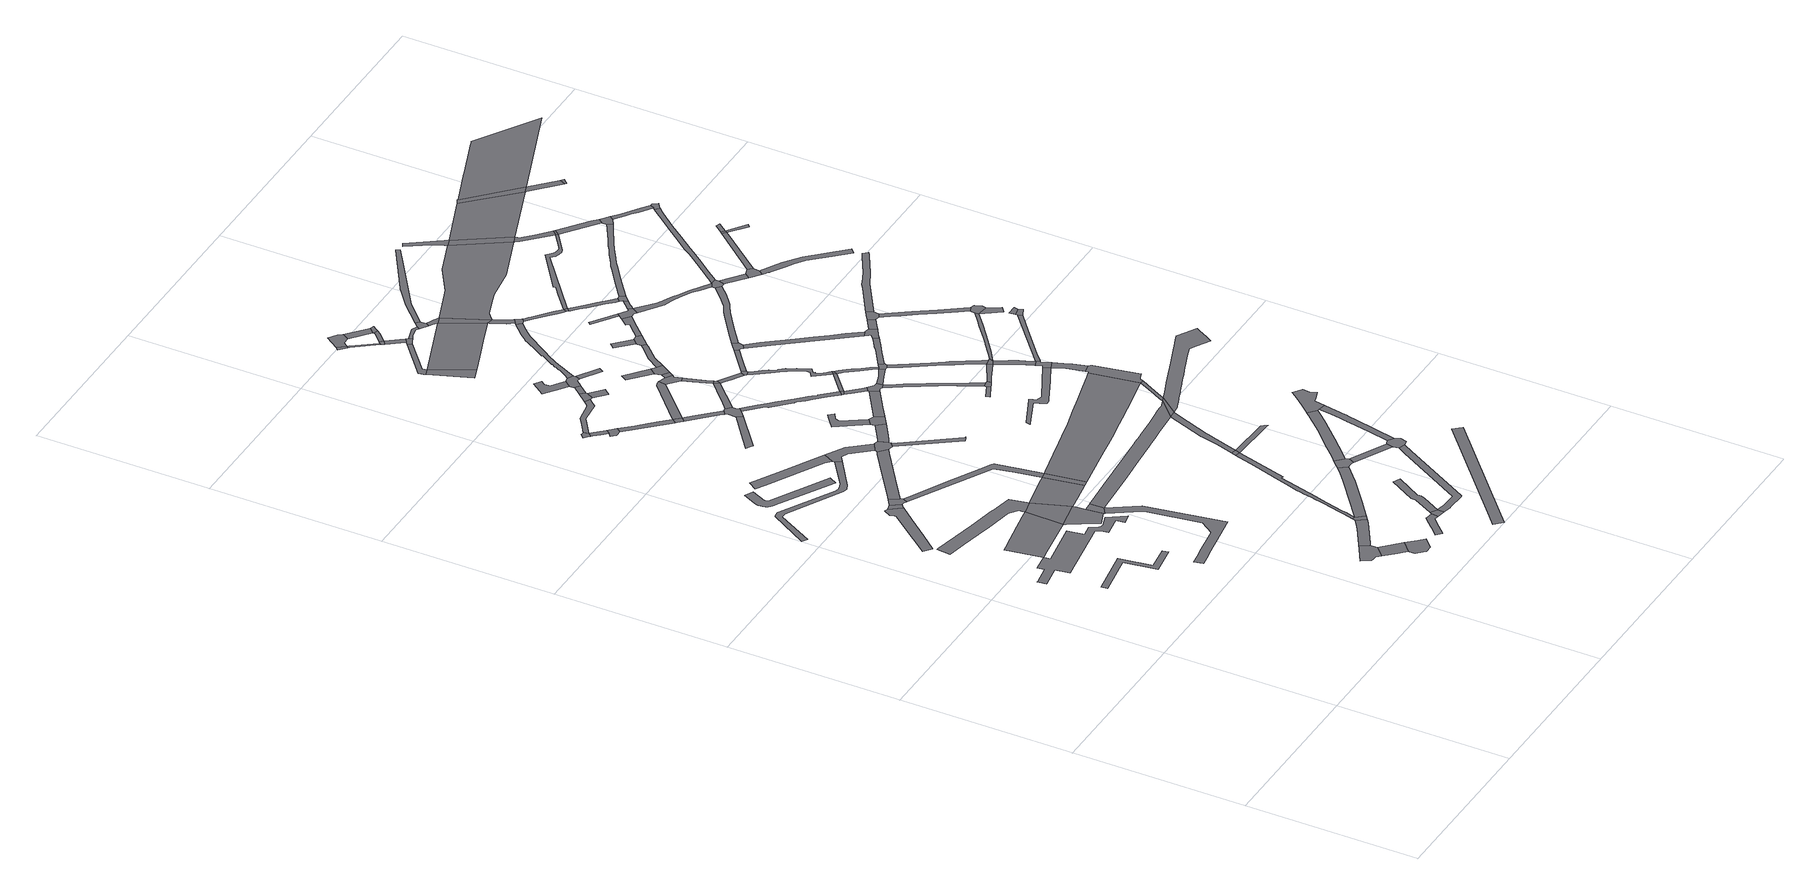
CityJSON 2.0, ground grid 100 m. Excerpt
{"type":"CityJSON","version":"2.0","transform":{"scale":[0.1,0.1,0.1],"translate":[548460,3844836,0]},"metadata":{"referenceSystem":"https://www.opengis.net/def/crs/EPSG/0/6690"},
"CityObjects":{
"road1":{"type":"Road","geometry":[{"type":"MultiSurface","lod":"1","boundaries":[[[0,1,2,3,4,5,6,7]]]}]},
"road2":{"type":"Road","attributes":{"RoadStructureAttribute.sectionType":"1"},"geometry":[{"type":"MultiSurface","lod":"1","boundaries":[[[8,9,10,11,12,13,14,15,16,17,18]]]}]},
"road3":{"type":"Road","geometry":[{"type":"MultiSurface","lod":"1","boundaries":[[[19,20,21,22,23,24,25,26,27,28,29,30,31,32,33,34,35,36,37,38,39,40,41,42,43,44,45,46,47,48,49]]]}]},
"road4":{"type":"Road","geometry":[{"type":"MultiSurface","lod":"1","boundaries":[[[50,51,52,53,54,55,48,56,57,58]]]}]},
"road5":{"type":"Road","attributes":{"RoadStructureAttribute.sectionType":"1"},"geometry":[{"type":"MultiSurface","lod":"1","boundaries":[[[59,60,61,62,63,64,65,66,67,68,69,70,71,72,73,74,75,76,77,78,50,79]]]}]},
"road6":{"type":"Road","attributes":{"RoadStructureAttribute.sectionType":"1"},"geometry":[{"type":"MultiSurface","lod":"1","boundaries":[[[80,81,82,83,84,85,86,87,88,89,90,91,92,93,94,95,96,97,98]]]}]},
"road7":{"type":"Road","geometry":[{"type":"MultiSurface","lod":"1","boundaries":[[[99,18,17,100,101,102]]]}]},
"road8":{"type":"Road","attributes":{"RoadStructureAttribute.sectionType":"1"},"geometry":[{"type":"MultiSurface","lod":"1","boundaries":[[[103,104,105,106,107,108,109,110,111,112,113,114,115,116,117,118,119,120,121,122,123,124,125,126,127]]]}]},
"road9":{"type":"Road","geometry":[{"type":"MultiSurface","lod":"1","boundaries":[[[128,129,99,102,130,131,132,133,134]]]}]},
"road10":{"type":"Road","geometry":[{"type":"MultiSurface","lod":"1","boundaries":[[[135,136,137,138,139,140,141,142,143,144,145,146]]]}]},
"road11":{"type":"Road","attributes":{"RoadStructureAttribute.sectionType":"1"},"geometry":[{"type":"MultiSurface","lod":"1","boundaries":[[[147,148,149,58,150,151,152,153,154,155,156]]]}]},
"road12":{"type":"Road","attributes":{"RoadStructureAttribute.sectionType":"1"},"geometry":[{"type":"MultiSurface","lod":"1","boundaries":[[[157,158,159,160,161,162,163,164,165,166,167,168,169,170,171,172,173]]]}]},
"road13":{"type":"Road","attributes":{"RoadStructureAttribute.sectionType":"1"},"geometry":[{"type":"MultiSurface","lod":"1","boundaries":[[[174,145,144,175,176,177]]]}]},
"road14":{"type":"Road","geometry":[{"type":"MultiSurface","lod":"1","boundaries":[[[79,50,58,149]]]}]},
"road15":{"type":"Road","geometry":[{"type":"MultiSurface","lod":"1","boundaries":[[[178,179,156,155,173,172]]]}]},
"road16":{"type":"Road","geometry":[{"type":"MultiSurface","lod":"1","boundaries":[[[180,177,176,181,182,183,184,185,186]]]}]},
"road17":{"type":"Road","attributes":{"RoadStructureAttribute.sectionType":"1"},"geometry":[{"type":"MultiSurface","lod":"1","boundaries":[[[187,188,189,190,191,192,193]]]}]},
"road18":{"type":"Road","attributes":{"RoadStructureAttribute.sectionType":"1"},"geometry":[{"type":"MultiSurface","lod":"1","boundaries":[[[194,195,196,197,198,199,135,146,200,201,202,203]]]}]},
"road19":{"type":"Road","attributes":{"RoadStructureAttribute.sectionType":"1"},"geometry":[{"type":"MultiSurface","lod":"1","boundaries":[[[204,205,206,207,208,209,210,211,132,131,212,213,214,215,216,217]]]}]},
"road20":{"type":"Road","attributes":{"RoadStructureAttribute.sectionType":"1"},"geometry":[{"type":"MultiSurface","lod":"1","boundaries":[[[218,219,220,221,128,134,222,223,224,225,226]]]}]},
"road21":{"type":"Road","attributes":{"RoadStructureAttribute.sectionType":"1"},"geometry":[{"type":"MultiSurface","lod":"1","boundaries":[[[216,227,79,149,228,229]]]}]},
"road22":{"type":"Road","geometry":[{"type":"MultiSurface","lod":"1","boundaries":[[[230,231,232,233,234,235,236]]]}]},
"road23":{"type":"Road","attributes":{"RoadStructureAttribute.sectionType":"1"},"geometry":[{"type":"MultiSurface","lod":"1","boundaries":[[[237,235,234,238,239,240,241]]]}]},
"road24":{"type":"Road","geometry":[{"type":"MultiSurface","lod":"1","boundaries":[[[242,243,194,203,244,245]]]}]},
"road25":{"type":"Road","geometry":[{"type":"MultiSurface","lod":"1","boundaries":[[[241,240,246,247,248,249,250,251]]]}]},
"road26":{"type":"Road","attributes":{"RoadStructureAttribute.sectionType":"1"},"geometry":[{"type":"MultiSurface","lod":"1","boundaries":[[[252,253,254,255,256,257,258,259,260,261,262]]]}]},
"road27":{"type":"Road","geometry":[{"type":"MultiSurface","lod":"1","boundaries":[[[217,216,229,263]]]}]},
"road28":{"type":"Road","geometry":[{"type":"MultiSurface","lod":"1","boundaries":[[[264,193,192,98,97,265,266,267,268]]]}]},
"road29":{"type":"Road","attributes":{"RoadStructureAttribute.sectionType":"1"},"geometry":[{"type":"MultiSurface","lod":"1","boundaries":[[[269,270,271,272,251,250,273,274,275]]]}]},
"road30":{"type":"Road","attributes":{"RoadStructureAttribute.sectionType":"1"},"geometry":[{"type":"MultiSurface","lod":"1","boundaries":[[[276,277,278,279,236,235,280,281,282,283,284]]]}]},
"road31":{"type":"Road","geometry":[{"type":"MultiSurface","lod":"1","boundaries":[[[285,262,261,286,287]]]}]},
"road32":{"type":"Road","attributes":{"RoadStructureAttribute.sectionType":"1"},"geometry":[{"type":"MultiSurface","lod":"1","boundaries":[[[288,289,290,291,292,293,294]]]}]},
"road33":{"type":"Road","geometry":[{"type":"MultiSurface","lod":"1","boundaries":[[[268,267,295,218,226,296,297,298,299,300,301]]]}]},
"road34":{"type":"Road","geometry":[{"type":"MultiSurface","lod":"1","boundaries":[[[275,274,302,303,304]]]}]},
"road35":{"type":"Road","attributes":{"RoadStructureAttribute.sectionType":"1"},"geometry":[{"type":"MultiSurface","lod":"1","boundaries":[[[305,306,307,308,309,310,311,312,313,314,315,316,317,318,319,242,245,320,321,322,323,324,325,326,327]]]}]},
"road36":{"type":"Road","attributes":{"RoadStructureAttribute.sectionType":"1"},"geometry":[{"type":"MultiSurface","lod":"1","boundaries":[[[328,329,330,331,332,245,244,333,334,335,336,337]]]}]},
"road37":{"type":"Road","attributes":{"RoadStructureAttribute.sectionType":"1"},"geometry":[{"type":"MultiSurface","lod":"1","boundaries":[[[338,339,340,304,303,341,342,343,344]]]}]},
"road38":{"type":"Road","attributes":{"RoadStructureAttribute.sectionType":"1"},"geometry":[{"type":"MultiSurface","lod":"1","boundaries":[[[345,346,347,348,349,350,299,298]]]}]},
"road39":{"type":"Road","attributes":{"RoadStructureAttribute.sectionType":"1"},"geometry":[{"type":"MultiSurface","lod":"1","boundaries":[[[351,352,353,354,355,356,357,358,359,285,287]]]}]},
"road40":{"type":"Road","attributes":{"RoadStructureAttribute.sectionType":"1"},"geometry":[{"type":"MultiSurface","lod":"1","boundaries":[[[360,361,301,300,362,363,364]]]}]},
"road41":{"type":"Road","geometry":[{"type":"MultiSurface","lod":"1","boundaries":[[[365,276,284,366,367,368]]]}]},
"road42":{"type":"Road","geometry":[{"type":"MultiSurface","lod":"1","boundaries":[[[369,344,343,370,371,372,288,294,373,374,375,376]]]}]},
"road43":{"type":"Road","geometry":[{"type":"MultiSurface","lod":"1","boundaries":[[[377,378,379,380,381,382,383,384,385,386,387,388]]]}]},
"road44":{"type":"Road","geometry":[{"type":"MultiSurface","lod":"1","boundaries":[[[389,390,367,366]]]}]},
"road45":{"type":"Road","attributes":{"RoadStructureAttribute.sectionType":"1"},"geometry":[{"type":"MultiSurface","lod":"1","boundaries":[[[391,392,393,394,395,396,397,398,399,400,401,402,403,404,405,406,407,408,178,172,409,410,411,412,413,414,415,416,417,418]]]}]},
"road46":{"type":"Road","attributes":{"RoadStructureAttribute.sectionType":"1"},"geometry":[{"type":"MultiSurface","lod":"1","boundaries":[[[419,420,421,275,304,422]]]}]},
"road47":{"type":"Road","attributes":{"RoadStructureAttribute.sectionType":"1"},"geometry":[{"type":"MultiSurface","lod":"1","boundaries":[[[423,365,368,424]]]}]},
"road48":{"type":"Road","geometry":[{"type":"MultiSurface","lod":"1","boundaries":[[[425,426,427,428,429,430,431,432,433]]]}]},
"road49":{"type":"Road","geometry":[{"type":"MultiSurface","lod":"1","boundaries":[[[434,435,436,437,438]]]}]},
"road50":{"type":"Road","geometry":[{"type":"MultiSurface","lod":"1","boundaries":[[[388,387,360,364,439,440]]]}]},
"road51":{"type":"Road","geometry":[{"type":"MultiSurface","lod":"1","boundaries":[[[441,442,433,432,443,444,423,424,445,446,447,448,449]]]}]},
"road52":{"type":"Road","attributes":{"RoadStructureAttribute.sectionType":"1"},"geometry":[{"type":"MultiSurface","lod":"1","boundaries":[[[450,451,452,453,454,287,286,455,456,457,458,459,460,461]]]}]},
"road53":{"type":"Road","attributes":{"RoadStructureAttribute.sectionType":"1"},"geometry":[{"type":"MultiSurface","lod":"1","boundaries":[[[462,463,464,369,376,465,466,467]]]}]},
"road54":{"type":"Road","attributes":{"RoadStructureAttribute.sectionType":"1"},"geometry":[{"type":"MultiSurface","lod":"1","boundaries":[[[468,469,470,471,435,434,472,473,474]]]}]},
"road55":{"type":"Road","geometry":[{"type":"MultiSurface","lod":"1","boundaries":[[[475,476,305,327,477]]]}]},
"road56":{"type":"Road","attributes":{"RoadStructureAttribute.sectionType":"1"},"geometry":[{"type":"MultiSurface","lod":"1","boundaries":[[[478,479,480,481,482,483,484,485,486,487,488,489,490,491,374,373,492,493,494,495,496,497,498,499,500,501,502,503,504,505]]]}]},
"road57":{"type":"Road","geometry":[{"type":"MultiSurface","lod":"1","boundaries":[[[506,507,328,337,508,509,510,511,512,513]]]}]},
"road58":{"type":"Road","geometry":[{"type":"MultiSurface","lod":"1","boundaries":[[[514,515,516,517]]]}]},
"road59":{"type":"Road","attributes":{"RoadStructureAttribute.sectionType":"1"},"geometry":[{"type":"MultiSurface","lod":"1","boundaries":[[[518,519,520,521,522,523]]]}]},
"road60":{"type":"Road","geometry":[{"type":"MultiSurface","lod":"1","boundaries":[[[524,525,448,447]]]}]},
"road61":{"type":"Road","attributes":{"RoadStructureAttribute.sectionType":"1"},"geometry":[{"type":"MultiSurface","lod":"1","boundaries":[[[526,527,517,516,528,529,530]]]}]},
"road62":{"type":"Road","attributes":{"RoadStructureAttribute.sectionType":"1"},"geometry":[{"type":"MultiSurface","lod":"1","boundaries":[[[531,440,439,532,533]]]}]},
"road63":{"type":"Road","geometry":[{"type":"MultiSurface","lod":"1","boundaries":[[[419,422,534,535,536,537,538]]]}]},
"road64":{"type":"Road","attributes":{"RoadStructureAttribute.sectionType":"1"},"geometry":[{"type":"MultiSurface","lod":"1","boundaries":[[[539,540,541,542,543,544,545,546,547,548,549,550,551,217,263,552,553,554,555,556,557,558,559,560,561,562,563,564]]]}]},
"road65":{"type":"Road","geometry":[{"type":"MultiSurface","lod":"1","boundaries":[[[565,514,517,566,567,568,569,570]]]}]},
"road66":{"type":"Road","geometry":[{"type":"MultiSurface","lod":"1","boundaries":[[[571,572,573,574]]]}]},
"road67":{"type":"Road","attributes":{"RoadStructureAttribute.sectionType":"1"},"geometry":[{"type":"MultiSurface","lod":"1","boundaries":[[[575,535,534,576,462,577]]]}]},
"road68":{"type":"Road","geometry":[{"type":"MultiSurface","lod":"1","boundaries":[[[578,577,462,467,579]]]}]},
"road69":{"type":"Road","geometry":[{"type":"MultiSurface","lod":"1","boundaries":[[[580,530,529,581,582]]]}]},
"road70":{"type":"Road","attributes":{"RoadStructureAttribute.sectionType":"1"},"geometry":[{"type":"MultiSurface","lod":"1","boundaries":[[[583,538,537,584]]]}]},
"road71":{"type":"Road","attributes":{"RoadStructureAttribute.sectionType":"1"},"geometry":[{"type":"MultiSurface","lod":"1","boundaries":[[[585,582,581,586,587]]]}]},
"road72":{"type":"Road","geometry":[{"type":"MultiSurface","lod":"1","boundaries":[[[505,504,588,589]]]}]},
"road73":{"type":"Road","attributes":{"RoadStructureAttribute.sectionType":"1"},"geometry":[{"type":"MultiSurface","lod":"1","boundaries":[[[590,511,510,591,592,593]]]}]},
"road74":{"type":"Road","geometry":[{"type":"MultiSurface","lod":"1","boundaries":[[[594,595,596,597,477,327]]]}]},
"road75":{"type":"Road","attributes":{"RoadStructureAttribute.sectionType":"1"},"geometry":[{"type":"MultiSurface","lod":"1","boundaries":[[[598,599,600,601,602,603,418,604,605,606,607,608,475,477]]]}]},
"road76":{"type":"Road","geometry":[{"type":"MultiSurface","lod":"1","boundaries":[[[574,573,583,584,609,610]]]}]},
"road77":{"type":"Road","attributes":{"RoadStructureAttribute.sectionType":"1"},"geometry":[{"type":"MultiSurface","lod":"1","boundaries":[[[611,579,467,612,613,614,615,616]]]}]},
"road78":{"type":"Road","geometry":[{"type":"MultiSurface","lod":"1","boundaries":[[[587,586,468,474,617,618,619]]]}]},
"road79":{"type":"Road","attributes":{"function":"2","RoadStructureAttribute.sectionType":"1"},"geometry":[{"type":"MultiSurface","lod":"1","boundaries":[[[620,434,438,621,622,623,624]]]}]},
"road80":{"type":"Road","attributes":{"RoadStructureAttribute.sectionType":"1"},"geometry":[{"type":"MultiSurface","lod":"1","boundaries":[[[625,626,589,588,627,628,629]]]}]},
"road81":{"type":"Road","attributes":{"RoadStructureAttribute.sectionType":"1"},"geometry":[{"type":"MultiSurface","lod":"1","boundaries":[[[630,631,580,582,632,633]]]}]},
"road82":{"type":"Road","attributes":{"RoadStructureAttribute.sectionType":"1"},"geometry":[{"type":"MultiSurface","lod":"1","boundaries":[[[569,568,634,635]]]}]},
"road83":{"type":"Road","attributes":{"RoadStructureAttribute.sectionType":"1"},"geometry":[{"type":"MultiSurface","lod":"1","boundaries":[[[636,637,638,639,640,641,642,643,644,645,646,647,648,649,650,651,652,653,654,655,656,657,658,659,441,449,660,661,662,663,664,665,666,667,668,669,670,671,672]]]}]},
"road84":{"type":"Road","geometry":[{"type":"MultiSurface","lod":"1","boundaries":[[[673,616,615,674,675,676]]]}]},
"road85":{"type":"Road","geometry":[{"type":"MultiSurface","lod":"1","boundaries":[[[677,678,679,680,681,629,628,682,531,533,683,684,685,686,687]]]}]},
"road86":{"type":"Road","geometry":[{"type":"MultiSurface","lod":"1","boundaries":[[[635,634,630,633,688,689]]]}]},
"road87":{"type":"Road","attributes":{"RoadStructureAttribute.sectionType":"1"},"geometry":[{"type":"MultiSurface","lod":"1","boundaries":[[[690,505,589,691]]]}]},
"road88":{"type":"Road","attributes":{"RoadStructureAttribute.sectionType":"1"},"geometry":[{"type":"MultiSurface","lod":"1","boundaries":[[[692,619,618,693,694,695,696]]]}]},
"road89":{"type":"Road","attributes":{"RoadStructureAttribute.sectionType":"1"},"geometry":[{"type":"MultiSurface","lod":"1","boundaries":[[[697,698,699,700,701,702,703,704,705,506,513,706,707,708,709,710,711]]]}]},
"road90":{"type":"Road","attributes":{"RoadStructureAttribute.sectionType":"1"},"geometry":[{"type":"MultiSurface","lod":"1","boundaries":[[[712,713,714,715,716,717,718,719,720,721,722,723,724,725,726,727,728,675,674,729,730,731,732,733,734,735,736,737,738,739,740,741,690,742]]]}]},
"road91":{"type":"Road","geometry":[{"type":"MultiSurface","lod":"1","boundaries":[[[743,593,592,450,461,744,745,746,747]]]}]},
"road92":{"type":"Road","attributes":{"RoadStructureAttribute.sectionType":"1"},"geometry":[{"type":"MultiSurface","lod":"1","boundaries":[[[748,749,750,610,609,751,752,753]]]}]},
"road93":{"type":"Road","geometry":[{"type":"MultiSurface","lod":"1","boundaries":[[[754,755,756,757,758]]]}]},
"road94":{"type":"Road","attributes":{"RoadStructureAttribute.sectionType":"1"},"geometry":[{"type":"MultiSurface","lod":"1","boundaries":[[[759,760,761,762,763,764,765,766,767,686,685,768,769,770,771,772,773,774,775,776,777]]]}]},
"road95":{"type":"Road","geometry":[{"type":"MultiSurface","lod":"1","boundaries":[[[778,696,695,779,780,781,782,783]]]}]},
"road96":{"type":"Road","geometry":[{"type":"MultiSurface","lod":"1","boundaries":[[[742,690,691,784]]]}]},
"road97":{"type":"Road","attributes":{"RoadStructureAttribute.sectionType":"1"},"geometry":[{"type":"MultiSurface","lod":"1","boundaries":[[[785,786,787,788,789,790,791,792,793,794,795,796,797,798,799,800,801,802,803]]]}]},
"road98":{"type":"Road","attributes":{"RoadStructureAttribute.sectionType":"1"},"geometry":[{"type":"MultiSurface","lod":"1","boundaries":[[[804,673,676,805,806]]]}]},
"road99":{"type":"Road","attributes":{"RoadStructureAttribute.sectionType":"1"},"geometry":[{"type":"MultiSurface","lod":"1","boundaries":[[[807,808,687,686,809,810]]]}]},
"road100":{"type":"Road","geometry":[{"type":"MultiSurface","lod":"1","boundaries":[[[811,391,418,603]]]}]},
"road101":{"type":"Road","geometry":[{"type":"MultiSurface","lod":"1","boundaries":[[[812,813,814,815]]]}]},
"road102":{"type":"Road","attributes":{"RoadStructureAttribute.sectionType":"1"},"geometry":[{"type":"MultiSurface","lod":"1","boundaries":[[[816,817,780,779,818,819,620,820]]]}]},
"road103":{"type":"Road","attributes":{"RoadStructureAttribute.sectionType":"1"},"geometry":[{"type":"MultiSurface","lod":"1","boundaries":[[[821,822,823,824,825,784,691,826,827,828,829,807,830]]]}]},
"road104":{"type":"Road","geometry":[{"type":"MultiSurface","lod":"1","boundaries":[[[831,777,776,754,758,832,833,834]]]}]},
"road105":{"type":"Road","geometry":[{"type":"MultiSurface","lod":"1","boundaries":[[[820,620,624,835]]]}]},
"road106":{"type":"Road","attributes":{"RoadStructureAttribute.sectionType":"1"},"geometry":[{"type":"MultiSurface","lod":"1","boundaries":[[[836,837,838,839,840,841,842,843,743,747,844,845,846,847,848,849]]]}]},
"road107":{"type":"Road","geometry":[{"type":"MultiSurface","lod":"1","boundaries":[[[850,815,814,748,753,851]]]}]},
"road108":{"type":"Road","geometry":[{"type":"MultiSurface","lod":"1","boundaries":[[[852,830,807,810,853,854,855,856,857]]]}]},
"road109":{"type":"Road","attributes":{"RoadStructureAttribute.sectionType":"1"},"geometry":[{"type":"MultiSurface","lod":"1","boundaries":[[[624,858,859,860,861,862,835]]]}]},
"road110":{"type":"Road","geometry":[{"type":"MultiSurface","lod":"1","boundaries":[[[863,864,804,806,865,866,867,868,869,870]]]}]},
"road111":{"type":"Road","geometry":[{"type":"MultiSurface","lod":"1","boundaries":[[[861,860,636,672,871,872]]]}]},
"road112":{"type":"Road","attributes":{"RoadStructureAttribute.sectionType":"1"},"geometry":[{"type":"MultiSurface","lod":"1","boundaries":[[[873,834,833,874,875,876]]]}]},
"road113":{"type":"Road","attributes":{"RoadStructureAttribute.sectionType":"1"},"geometry":[{"type":"MultiSurface","lod":"1","boundaries":[[[564,877,878,879,391,811,880,881,882]]]}]},
"road114":{"type":"Road","attributes":{"RoadStructureAttribute.sectionType":"1"},"geometry":[{"type":"MultiSurface","lod":"1","boundaries":[[[883,884,885,886,887,888,889,890,854,853,891,892,893,894,895,873,896]]]}]},
"road115":{"type":"Road","attributes":{"RoadStructureAttribute.sectionType":"1"},"geometry":[{"type":"MultiSurface","lod":"1","boundaries":[[[897,898,899,900,850,851,901,902]]]}]},
"road116":{"type":"Road","attributes":{"RoadStructureAttribute.sectionType":"1"},"geometry":[{"type":"MultiSurface","lod":"1","boundaries":[[[903,904,905,906,907,908,909,872,871,910,911,912,913,914,915,916]]]}]},
"road117":{"type":"Road","geometry":[{"type":"MultiSurface","lod":"1","boundaries":[[[917,918,919,920,697,711,836,849,921,922,923,924,925]]]}]},
"road118":{"type":"Road","attributes":{"RoadStructureAttribute.sectionType":"1"},"geometry":[{"type":"MultiSurface","lod":"1","boundaries":[[[926,927,928,929,930,931,852,857,932,933,934,935,936]]]}]},
"road119":{"type":"Road","geometry":[{"type":"MultiSurface","lod":"1","boundaries":[[[937,938,939,940]]]}]},
"road120":{"type":"Road","geometry":[{"type":"MultiSurface","lod":"1","boundaries":[[[896,873,876,941,942]]]}]},
"road121":{"type":"Road","attributes":{"RoadStructureAttribute.sectionType":"1"},"geometry":[{"type":"MultiSurface","lod":"1","boundaries":[[[943,944,945,946,947,867,866,948,949,950,951]]]}]},
"road122":{"type":"Road","attributes":{"RoadStructureAttribute.sectionType":"1"},"geometry":[{"type":"MultiSurface","lod":"1","boundaries":[[[952,953,954,955,956,957,941,876,958,959,960]]]}]},
"road123":{"type":"Road","geometry":[{"type":"MultiSurface","lod":"1","boundaries":[[[961,962,963,964,539,564,882,965,966,967,968]]]}]},
"road124":{"type":"Road","geometry":[{"type":"MultiSurface","lod":"1","boundaries":[[[916,915,969,970]]]}]},
"road125":{"type":"Road","geometry":[{"type":"MultiSurface","lod":"1","boundaries":[[[960,959,971,972,785,803,973,974,975,976]]]}]},
"road126":{"type":"Road","attributes":{"RoadStructureAttribute.sectionType":"1"},"geometry":[{"type":"MultiSurface","lod":"1","boundaries":[[[977,978,973,803,979,963,962]]]}]},
"road127":{"type":"Road","geometry":[{"type":"MultiSurface","lod":"1","boundaries":[[[980,981,940,939,897,902,982,983,984,985]]]}]},
"road128":{"type":"Road","attributes":{"RoadStructureAttribute.sectionType":"1"},"geometry":[{"type":"MultiSurface","lod":"1","boundaries":[[[986,987,988,989,990,778,783,991,992,993]]]}]},
"road129":{"type":"Road","attributes":{"RoadStructureAttribute.sectionType":"1"},"geometry":[{"type":"MultiSurface","lod":"1","boundaries":[[[994,995,996,997,998,970,969,999,1000,1001,1002,1003,1004,1005,1006]]]}]},
"road130":{"type":"Road","attributes":{"RoadStructureAttribute.sectionType":"1"},"geometry":[{"type":"MultiSurface","lod":"1","boundaries":[[[1007,1008,1009,1010,1011,1012,1013,1014,1015,1016,1017,1018,1019,1020,1021,1022,1023,1024,1025,1026,1027,1028,1029,1030,1031,1032,1033,1034,1035,1036,1037,1038,811,603]]]}]},
"road131":{"type":"Road","geometry":[{"type":"MultiSurface","lod":"1","boundaries":[[[1039,1040,951,950,1041,1042,1043,1044,1045,1046,926,936,1047,1048,1049,1050]]]}]},
"road132":{"type":"Road","attributes":{"RoadStructureAttribute.sectionType":"1"},"geometry":[{"type":"MultiSurface","lod":"1","boundaries":[[[1051,985,984,1052,1053,1054]]]}]},
"road133":{"type":"Road","attributes":{"RoadStructureAttribute.sectionType":"1"},"geometry":[{"type":"MultiSurface","lod":"1","boundaries":[[[1055,1056,1057,1058,1059,1060,1061,863,870,1062,1063,1064,1065,1066,1067,1068,1069]]]}]},
"road134":{"type":"Road","geometry":[{"type":"MultiSurface","lod":"1","boundaries":[[[1070,1006,1005,1051,1054,1071,1072]]]}]},
"road135":{"type":"Road","attributes":{"function":"2","RoadStructureAttribute.sectionType":"1"},"geometry":[{"type":"MultiSurface","lod":"1","boundaries":[[[1073,1074,1075,1076,820,835,1077,1078,1079,1080,1081,1082]]]}]},
"road136":{"type":"Road","attributes":{"RoadStructureAttribute.sectionType":"1"},"geometry":[{"type":"MultiSurface","lod":"1","boundaries":[[[1083,1050,1049,1084,1085]]]}]},
"road137":{"type":"Road","attributes":{"RoadStructureAttribute.sectionType":"1"},"geometry":[{"type":"MultiSurface","lod":"1","boundaries":[[[1086,1087,1088,1089,1090,1091,1092,1093,942,941,1094,1095,1096,1097]]]}]},
"road138":{"type":"Road","attributes":{"RoadStructureAttribute.sectionType":"1"},"geometry":[{"type":"MultiSurface","lod":"1","boundaries":[[[1098,1099,1100,1101,1102,1103,1104,1105,1106,1107,1108,1109,984,983,1110,1111,1112,1113,1114,1115,1116,1117]]]}]},
"road139":{"type":"Road","attributes":{"RoadStructureAttribute.sectionType":"1"},"geometry":[{"type":"MultiSurface","lod":"1","boundaries":[[[1118,960,976,1119,1120,1121]]]}]},
"road140":{"type":"Road","geometry":[{"type":"MultiSurface","lod":"1","boundaries":[[[1122,1123,1124,1083,1085,1125,1126,1127,1128,1129,1130]]]}]},
"road141":{"type":"Road","attributes":{"RoadStructureAttribute.sectionType":"1"},"geometry":[{"type":"MultiSurface","lod":"1","boundaries":[[[1131,1132,1133,1134,1135,1136,1137,1138,1139,1140,1141,1142,916,970,1143,1144,1145,1146,1147,1148]]]}]},
"road142":{"type":"Road","attributes":{"RoadStructureAttribute.sectionType":"1"},"geometry":[{"type":"MultiSurface","lod":"1","boundaries":[[[1149,1150,1151,1128,1127,1152,1153,1154,1155,1156,1157,1158,1159]]]}]},
"road143":{"type":"Road","geometry":[{"type":"MultiSurface","lod":"1","boundaries":[[[1117,1116,1055,1069,1160,1161,1162,1163,1164,1165]]]}]},
"road144":{"type":"Road","attributes":{"RoadStructureAttribute.sectionType":"1"},"geometry":[{"type":"MultiSurface","lod":"1","boundaries":[[[1097,1166,1167,1168]]]}]},
"road145":{"type":"Road","geometry":[{"type":"MultiSurface","lod":"1","boundaries":[[[1169,1159,1158,1170,1086,1097,1168,1171,1172,1173]]]}]},
"road146":{"type":"Road","geometry":[{"type":"MultiSurface","lod":"1","boundaries":[[[1174,1175,1176,1177,1118,1121,1178]]]}]},
"road147":{"type":"Road","attributes":{"RoadStructureAttribute.sectionType":"1"},"geometry":[{"type":"MultiSurface","lod":"1","boundaries":[[[1163,1162,1179,1180]]]}]},
"road148":{"type":"Road","attributes":{"RoadStructureAttribute.sectionType":"1"},"geometry":[{"type":"MultiSurface","lod":"1","boundaries":[[[1181,1182,1176,1175]]]}]},
"road149":{"type":"Road","attributes":{"RoadStructureAttribute.sectionType":"1"},"geometry":[{"type":"MultiSurface","lod":"1","boundaries":[[[1183,1184,1185,1186,1187,1188,1189,1073,1190]]]}]},
"road150":{"type":"Road","attributes":{"RoadStructureAttribute.sectionType":"1"},"geometry":[{"type":"MultiSurface","lod":"1","boundaries":[[[1191,1192,1193,1194,1195,1196,1197,1198,1199,1200,1201,1202,1203,1204,1205,1206,1070,1072,1207,1208,1209,1210,1211,1212,1213,1214,1215,1216]]]}]},
"road151":{"type":"Road","geometry":[{"type":"MultiSurface","lod":"1","boundaries":[[[1217,1180,1179,1218,1219,1220]]]}]},
"road152":{"type":"Road","geometry":[{"type":"MultiSurface","lod":"1","boundaries":[[[1190,1073,1082,1221]]]}]},
"road153":{"type":"Road","attributes":{"RoadStructureAttribute.sectionType":"1"},"geometry":[{"type":"MultiSurface","lod":"1","boundaries":[[[1222,1223,1224,1225,1226,1227,1122,1130,1228,1229,1230,1231,1232,1233,1234,1235]]]}]},
"road154":{"type":"Road","attributes":{"RoadStructureAttribute.sectionType":"1"},"geometry":[{"type":"MultiSurface","lod":"1","boundaries":[[[1236,1237,1238,1239,1221,1082,1240,1241,1131,1242]]]}]},
"road155":{"type":"Road","attributes":{"RoadStructureAttribute.sectionType":"1"},"geometry":[{"type":"MultiSurface","lod":"1","boundaries":[[[1243,1244,1245,1246,1247,1219,1218,1248,1249,1250,1251,1252,1253,1254,1255,1256,1257,1258]]]}]},
"road156":{"type":"Road","geometry":[{"type":"MultiSurface","lod":"1","boundaries":[[[1242,1131,1148,1259]]]}]},
"road157":{"type":"Road","attributes":{"RoadStructureAttribute.sectionType":"1"},"geometry":[{"type":"MultiSurface","lod":"1","boundaries":[[[1260,1261,1262,1263,1264,1265,1266,1267,1268,1269,1270,1117,1165,1271,1272,1273,1274,1275,1276,1277,1278,1279,1280,1281,1282,1283]]]}]},
"road158":{"type":"Road","attributes":{"RoadStructureAttribute.sectionType":"1"},"geometry":[{"type":"MultiSurface","lod":"1","boundaries":[[[1284,1217,1220,1285]]]}]},
"road159":{"type":"Road","attributes":{"function":"2","RoadStructureAttribute.sectionType":"1"},"geometry":[{"type":"MultiSurface","lod":"1","boundaries":[[[1286,1287,1288,1190,1221,1289]]]}]},
"road160":{"type":"Road","attributes":{"RoadStructureAttribute.sectionType":"1"},"geometry":[{"type":"MultiSurface","lod":"1","boundaries":[[[1290,1259,1148,1291,1292]]]}]},
"road161":{"type":"Road","geometry":[{"type":"MultiSurface","lod":"1","boundaries":[[[1293,1292,1291,1191,1216,1294,1295]]]}]},
"road162":{"type":"Road","geometry":[{"type":"MultiSurface","lod":"1","boundaries":[[[1296,1284,1285,1297]]]}]},
"road163":{"type":"Road","attributes":{"RoadStructureAttribute.sectionType":"1"},"geometry":[{"type":"MultiSurface","lod":"1","boundaries":[[[1298,1299,1296,1297]]]}]},
"road164":{"type":"Road","geometry":[{"type":"MultiSurface","lod":"1","boundaries":[[[1300,1301,1297,1285]]]}]},
"road165":{"type":"Road","attributes":{"RoadStructureAttribute.sectionType":"1"},"geometry":[{"type":"MultiSurface","lod":"1","boundaries":[[[1302,1303,1304,1305,1295,1294,1306,1307,1308,1309,1310,1311,1312]]]}]},
"road166":{"type":"Road","geometry":[{"type":"MultiSurface","lod":"1","boundaries":[[[1313,1286,1289,1314,1315,1316,1317]]]}]},
"road167":{"type":"Road","geometry":[{"type":"MultiSurface","lod":"1","boundaries":[[[1312,1311,1260,1283,1318,1319,1320]]]}]},
"road168":{"type":"Road","attributes":{"RoadStructureAttribute.sectionType":"1"},"geometry":[{"type":"MultiSurface","lod":"1","boundaries":[[[1315,1314,1321,1322,1323]]]}]},
"road169":{"type":"Road","geometry":[{"type":"MultiSurface","lod":"1","boundaries":[[[1323,1322,1324,1325]]]}]},
"road170":{"type":"Road","attributes":{"function":"2","RoadStructureAttribute.sectionType":"1"},"geometry":[{"type":"MultiSurface","lod":"1","boundaries":[[[1326,1327,1328,1329,1330,1317,1316,1331]]]}]}
},
"vertices":[
[375,1523,0],[611,1562,0],[642,1373,0],[803,1398,0],[797,1432,0],[661,1411,0],[630,1601,0],[370,1558,0],
[445,2853,0],[424,2811,0],[432,2796,0],[429,2776,0],[294,2607,0],[218,2513,0],[261,2478,0],[345,2573,0],[444,2695,0],[512,2779,0],[464,2844,0],
[369,1886,0],[256,1867,0],[255,1867,0],[263,1818,0],[390,1839,0],[404,1756,0],[787,1818,0],[806,1791,0],[814,1750,0],[923,1769,0],[932,1718,0],[989,1729,0],[922,1828,0],[865,1808,0],[862,1807,0],[859,1806,0],[856,1806,0],[853,1806,0],[850,1806,0],[847,1807,0],[844,1808,0],[841,1809,0],[838,1811,0],[836,1813,0],[834,1815,0],[804,1861,0],[739,1851,0],[724,1946,0],[468,1903,0],[461,1941,0],[363,1925,0],
[774,2213,0],[727,2204,0],[635,2188,0],[527,2169,0],[448,2154,0],[427,2151,0],[512,1949,0],[650,1971,0],[767,1990,0],
[850,2245,0],[834,2339,0],[737,2359,0],[715,2364,0],[708,2365,0],[701,2367,0],[542,2399,0],[278,2454,0],[271,2455,0],[270,2455,0],[262,2376,0],[371,2354,0],[486,2330,0],[573,2312,0],[600,2306,0],[692,2287,0],[726,2280,0],[728,2279,0],[771,2247,0],[772,2230,0],[852,2232,0],
[552,3166,0],[523,3154,0],[509,3152,0],[503,3152,0],[484,3158,0],[184,3326,0],[176,3330,0],[154,3328,0],[139,3323,0],[9,3102,0],[36,3082,0],[152,3291,0],[169,3291,0],[184,3291,0],[499,3117,0],[521,3114,0],[553,3127,0],[730,3248,0],[707,3281,0],
[497,2855,0],[521,2787,0],[523,2788,0],[537,2800,0],
[231,3550,0],[192,3471,0],[188,3459,0],[185,3446,0],[185,3433,0],[187,3421,0],[191,3408,0],[198,3397,0],[206,3387,0],[216,3379,0],[223,3374,0],[228,3371,0],[547,3191,0],[572,3235,0],[247,3419,0],[245,3420,0],[243,3422,0],[241,3424,0],[239,3427,0],[238,3430,0],[238,3433,0],[238,3436,0],[239,3439,0],[240,3442,0],[280,3526,0],
[542,2883,0],[508,2859,0],[552,2799,0],[569,2790,0],[584,2818,0],[582,2822,0],[578,2832,0],
[1308,564,0],[1296,556,0],[1282,548,0],[1234,519,0],[1231,518,0],[1194,495,0],[1224,444,0],[1243,442,0],[1260,440,0],[1282,418,0],[1339,474,0],[1339,513,0],
[936,1961,0],[933,2006,0],[932,2021,0],[775,1976,0],[794,1944,0],[814,1910,0],[866,1822,0],[885,1829,0],[948,1854,0],[937,1949,0],
[1058,1684,0],[1062,1674,0],[1112,1365,0],[1060,1287,0],[882,1258,0],[878,1257,0],[838,1251,0],[788,1244,0],[800,1194,0],[846,1201,0],[887,1208,0],[891,1208,0],[1068,1237,0],[1180,1256,0],[1102,1708,0],[996,1872,0],[954,1845,0],
[1401,412,0],[1342,356,0],[1381,316,0],[1442,371,0],
[990,1953,0],[982,1953,0],
[1494,318,0],[1382,288,0],[1382,277,0],[1426,235,0],[1428,235,0],[1465,232,0],[1523,288,0],
[493,3494,0],[341,3580,0],[306,3530,0],[359,3500,0],[676,3323,0],[707,3296,0],[740,3355,0],
[1499,685,0],[1471,665,0],[1434,641,0],[1396,618,0],[1352,591,0],[1323,573,0],[1346,517,0],[1354,523,0],[1508,616,0],[1535,635,0],
[1098,2423,0],[1097,2425,0],[1075,2549,0],[1074,2555,0],[1063,2561,0],[1004,2594,0],[818,2695,0],[612,2803,0],[597,2775,0],[1034,2535,0],[1035,2533,0],[1058,2418,0],[1086,2279,0],[1122,2286,0],
[890,3132,0],[874,3124,0],[719,3011,0],[581,2911,0],[603,2851,0],[616,2862,0],[722,2937,0],[907,3071,0],[935,3089,0],
[1059,2273,0],[1008,2034,0],[1125,2054,0],
[327,4539,0],[317,4542,0],[294,4519,0],[309,4503,0],[322,4491,0],[342,4512,0],[334,4541,0],
[360,4493,0],[331,4482,0],[359,4452,0],[389,4419,0],[409,4442,0],
[1504,702,0],[1503,699,0],[1560,654,0],[1522,700,0],
[371,4402,0],[393,4378,0],[398,4378,0],[422,4379,0],[428,4379,0],[448,4402,0],
[1696,372,0],[1687,374,0],[1679,366,0],[1632,319,0],[1622,309,0],[1577,263,0],[1605,234,0],[1650,281,0],[1699,330,0],[1726,326,0],[1733,366,0],
[1156,2059,0],
[847,3295,0],[764,3272,0],[800,3255,0],[893,3148,0],[945,3179,0],
[605,4239,0],[561,4284,0],[513,4334,0],[462,4387,0],[609,4186,0],[629,4164,0],[652,4190,0],
[579,4662,0],[554,4633,0],[438,4611,0],[394,4581,0],[414,4561,0],[449,4585,0],[570,4598,0],[596,4628,0],[610,4644,0],
[1740,378,0],[1776,317,0],[1779,357,0],
[823,3912,0],[669,3792,0],[602,3740,0],[620,3728,0],[638,3715,0],[669,3741,0],[846,3884,0],
[893,3138,0],[958,3085,0],[962,3084,0],[966,3084,0],[989,3107,0],[990,3118,0],[973,3173,0],
[638,4156,0],[663,4131,0],[686,4154,0],
[1722,1495,0],[1683,1366,0],[1657,1283,0],[1632,1199,0],[1614,1143,0],[1594,1074,0],[1586,1044,0],[1581,1027,0],[1572,976,0],[1568,954,0],[1558,912,0],[1550,878,0],[1547,867,0],[1521,769,0],[1511,732,0],[1537,758,0],[1543,783,0],[1571,891,0],[1579,922,0],[1590,963,0],[1655,1196,0],[1667,1191,0],[1749,1487,0],
[1865,982,0],[1828,948,0],[1772,900,0],[1751,884,0],[1536,712,0],[1606,689,0],[1655,728,0],[1801,846,0],[1841,880,0],[1903,936,0],
[804,4034,0],[726,4113,0],[696,4143,0],[746,4048,0],[799,3994,0],[817,3975,0],[842,3995,0],
[1187,2779,0],[1202,2785,0],[1217,2791,0],[1214,2794,0],[991,3102,0],[990,3104,0],
[1840,468,0],[1849,488,0],[1847,511,0],[1929,653,0],[1930,654,0],[1910,664,0],[1890,674,0],[1802,523,0],[1804,498,0],
[1090,3248,0],[989,3181,0],[1013,3130,0],[1042,3149,0],[1127,3206,0],
[628,4719,0],[626,4642,0],[652,4684,0],[651,4693,0],
[862,3997,0],[827,3966,0],[827,3959,0],[823,3915,0],[881,3913,0],[901,3933,0],[890,3944,0],[888,3970,0],
[1039,3431,0],[1045,3454,0],[1047,3455,0],[1055,3461,0],[1082,3479,0],[1070,3494,0],[1060,3509,0],[1035,3489,0],[1004,3464,0],[975,3441,0],[1087,3275,0],[1121,3302,0],
[694,4583,0],[727,4621,0],
[1969,2050,0],[1934,2037,0],[1925,2036,0],[1903,2034,0],[1872,2032,0],[1849,2029,0],[1777,2021,0],[1668,2013,0],[1663,2013,0],[1655,2011,0],[1640,2009,0],[1578,2004,0],[1576,2004,0],[1504,1998,0],[1390,1989,0],[1297,1981,0],[1168,1969,0],[1063,1960,0],[1001,1873,0],[1010,1874,0],[1142,1884,0],[1291,1897,0],[1440,1911,0],[1582,1924,0],[1598,1926,0],[1656,1931,0],[1713,1936,0],[1866,1949,0],
[918,4411,0],[896,4410,0],[878,4403,0],[908,4368,0],
[666,4765,0],[693,4743,0],
[651,4860,0],[621,4883,0],[617,4914,0],[637,4940,0],[598,4966,0],[539,4887,0],[624,4824,0],[663,4795,0],[692,4830,0],
[452,5506,0],[414,5491,0],[502,5256,0],[535,5268,0],[569,5282,0],
[1185,3245,0],[1153,3291,0],
[722,4835,0],[716,4834,0],[666,4772,0],[666,4769,0],[710,4763,0],[726,4782,0],[747,4780,0],[756,4809,0],[753,4819,0],
[2168,786,0],[2142,740,0],[1921,344,0],[1832,348,0],[1797,354,0],[1824,308,0],[1832,308,0],[1935,304,0],[1943,304,0],[1946,310,0],[2176,721,0],[2207,775,0],
[1031,4156,0],[985,4112,0],[902,4033,0],[940,4019,0],[998,4077,0],[1047,4125,0],
[603,5701,0],[402,5532,0],[402,5530,0],[410,5503,0],[448,5517,0],[443,5531,0],[620,5681,0],
[1731,1523,0],[1726,1506,0],[1759,1515,0],
[1238,3586,0],[1226,3598,0],[1191,3635,0],[1188,3634,0],[1169,3657,0],[1156,3671,0],[1138,3692,0],[1116,3713,0],[1107,3723,0],[1068,3762,0],[1034,3797,0],[1004,3827,0],[968,3864,0],[918,3915,0],[931,3864,0],[972,3822,0],[979,3814,0],[976,3808,0],[979,3804,0],[1050,3732,0],[1075,3706,0],[1079,3708,0],[1085,3702,0],[1117,3667,0],[1144,3639,0],[1198,3583,0],[1249,3528,0],[1272,3550,0],
[1913,1029,0],[1881,998,0],[1918,937,0],[1937,938,0],[1947,933,0],[1965,968,0],[1961,975,0],[1955,986,0],
[408,6009,0],[394,5993,0],[435,5956,0],[444,5966,0],
[2446,627,0],[1878,119,0],[1798,47,0],[1839,4,0],[1918,74,0],[2486,582,0],
[860,4705,0],[877,4733,0],
[452,5955,0],[450,5957,0],[442,5948,0],[538,5820,0],[546,5829,0],
[1341,3417,0],[1248,3288,0],[1372,3371,0],
[974,4311,0],[1001,4320,0],[989,4361,0],[996,4373,0],[958,4396,0],
[2011,2503,0],[1971,2492,0],[1889,2471,0],[1780,2443,0],[1676,2415,0],[1598,2395,0],[1563,2385,0],[1474,2365,0],[1451,2359,0],[1393,2346,0],[1292,2324,0],[1139,2289,0],[1124,2286,0],[1366,2095,0],[1432,2106,0],[1499,2117,0],[1500,2118,0],[1596,2134,0],[1619,2138,0],[1688,2152,0],[1786,2171,0],[1822,2178,0],[1875,2189,0],[1902,2194,0],[2046,2224,0],[2059,2226,0],
[465,6089,0],[446,5969,0],[463,5992,0],[503,5994,0],[528,6032,0],[510,6056,0],
[870,4600,0],[847,4565,0],[965,4463,0],[994,4498,0],
[1038,4204,0],[995,4256,0],[1051,4163,0],
[1055,4151,0],[1060,4148,0],
[557,5840,0],[550,5804,0],[573,5822,0],
[973,4424,0],[1012,4399,0],
[574,5820,0],[618,5714,0],[642,5732,0],
[1258,3519,0],[1283,3533,0],
[2070,912,0],[2053,877,0],[2162,820,0],[2170,860,0],
[2020,1473,0],[2030,1472,0],[2021,1489,0],[2012,1505,0],
[1760,1517,0],[1808,1673,0],[1818,1706,0],[1822,1720,0],[1872,1853,0],[1908,1951,0],[1786,1735,0],[1784,1732,0],[1784,1729,0],[1764,1630,0],[1750,1584,0],
[1049,4458,0],[1020,4477,0],
[1112,4114,0],[1076,4107,0],[1103,4090,0],[1137,4068,0],[1167,4049,0],[1179,4071,0],
[636,5689,0],[660,5701,0],[652,5719,0],
[840,5649,0],[677,5322,0],[716,5336,0],[852,5386,0],[962,5426,0],
[1350,3462,0],[1316,3499,0],[1295,3477,0],[1342,3425,0],[1366,3445,0],
[615,5898,0],[606,5884,0],[621,5867,0],[638,5892,0],
[609,5904,0],[641,5935,0],
[1021,5294,0],[1011,5286,0],[990,5263,0],[963,5238,0],[944,5217,0],[930,5198,0],[919,5186,0],[918,5185,0],[915,5180,0],[905,5160,0],[868,5098,0],[854,5075,0],[841,5053,0],[836,5047,0],[841,5044,0],[829,5023,0],[808,4988,0],[795,4965,0],[797,4963,0],[781,4940,0],[783,4938,0],[769,4914,0],[766,4902,0],[744,4868,0],[770,4851,0],[794,4906,0],[818,4956,0],[826,4969,0],[853,5013,0],[868,5037,0],[901,5089,0],[943,5152,0],[961,5179,0],[988,5209,0],[1003,5228,0],[1025,5246,0],[1046,5266,0],
[1190,4079,0],[1179,4040,0],[1205,4048,0],[1206,4058,0],
[1418,3416,0],[1402,3416,0],[1383,3431,0],[1374,3438,0],[1367,3444,0],[1342,3423,0],[1385,3379,0],[1398,3377,0],[1401,3373,0],[1427,3383,0],[1421,3416,0],
[645,5902,0],[665,5929,0],
[1392,3652,0],[1403,3638,0],
[731,5744,0],[681,5710,0],[737,5722,0],[754,5711,0],[765,5729,0],
[2223,1349,0],[2207,1330,0],[2177,1297,0],[2130,1246,0],[2091,1206,0],[2056,1172,0],[2002,1117,0],[1961,1076,0],[1922,1038,0],[2035,1066,0],[2087,1117,0],[2139,1170,0],[2191,1224,0],[2230,1267,0],[2267,1310,0],
[1397,3679,0],[1391,3686,0],[1378,3701,0],[1354,3733,0],[1361,3739,0],[1355,3747,0],[1380,3769,0],[1348,3841,0],[1333,3862,0],[1324,3881,0],[1320,3890,0],[1296,3921,0],[1293,3921,0],[1266,3958,0],[1269,3961,0],[1249,3988,0],[1226,4019,0],[1218,3985,0],[1252,3941,0],[1281,3902,0],[1303,3872,0],[1309,3864,0],[1321,3843,0],[1332,3823,0],[1343,3804,0],[1346,3796,0],[1351,3780,0],[1348,3763,0],[1320,3740,0],[1385,3660,0],[1408,3668,0],
[2199,870,0],[2238,781,0],[2239,781,0],[2249,820,0],[2235,848,0],
[1157,4639,0],[1142,4624,0],[1067,4549,0],[1092,4527,0],[1164,4603,0],[1178,4618,0],
[1658,2903,0],[1581,2870,0],[1586,2859,0],[1591,2847,0],[1667,2885,0],
[1667,2964,0],[1650,2995,0],[1622,3045,0],[1602,3082,0],[1575,3130,0],[1542,3190,0],[1494,3275,0],[1483,3292,0],[1463,3323,0],[1459,3286,0],[1469,3269,0],[1506,3206,0],[1551,3129,0],[1593,3057,0],[1595,3042,0],[1628,2983,0],[1660,2925,0],[1662,2921,0],[1688,2927,0],
[790,5753,0],[800,5682,0],[814,5704,0],[812,5716,0],[810,5727,0],[809,5735,0],
[1415,3661,0],
[1943,2732,0],[1843,2681,0],[1713,2614,0],[1678,2624,0],[1670,2645,0],[1663,2663,0],[1654,2660,0],[1474,2579,0],[1473,2566,0],[1471,2554,0],[1477,2556,0],[1646,2628,0],[1658,2598,0],[1674,2561,0],[1694,2564,0],[1714,2574,0],[1854,2641,0],[1861,2645,0],[1962,2694,0],
[1339,4198,0],[1279,4116,0],[1355,4177,0],
[1543,3468,0],[1484,3437,0],[1489,3410,0],[1553,3437,0],
[1997,2061,0],
[1095,4783,0],[1067,4755,0],[1156,4669,0],[1184,4698,0],
[858,5683,0],[846,5688,0],[820,5669,0],[827,5662,0],[888,5668,0],
[1531,3511,0],[1492,3564,0],[1475,3588,0],[1459,3608,0],[1432,3642,0],[1427,3613,0],[1447,3592,0],[1481,3547,0],[1522,3495,0],[1558,3477,0],
[1694,2925,0],[1679,2890,0],[1706,2904,0],[1702,2924,0],
[998,5421,0],
[2279,1308,0],[2269,1230,0],[2261,1173,0],[2256,1147,0],[2255,1144,0],[2253,1134,0],[2249,1113,0],[2223,985,0],[2234,849,0],[2288,1105,0],[2295,1139,0],[2300,1162,0],[2301,1165,0],[2324,1300,0],
[1214,4698,0],[1235,4677,0],
[1576,3489,0],[1566,3435,0],[1592,3448,0],[1594,3455,0],[1595,3458,0],[1592,3464,0],
[966,5417,0],[1003,5338,0],[1030,5302,0],[1053,5320,0],[1038,5340,0],
[1389,4237,0],[1366,4219,0],[1367,4175,0],[1377,4162,0],[1404,4184,0],[1405,4188,0],[1408,4207,0],[1409,4212,0],
[1061,5269,0],[1078,5287,0],
[1839,3000,0],[1744,2923,0],[1803,2950,0],[1849,2970,0],
[2004,2118,0],[2000,2110,0],[1983,2076,0],[2019,2106,0],[2062,2188,0],[2079,2222,0],
[1856,3036,0],[1813,3105,0],[1780,3158,0],[1769,3177,0],[1762,3185,0],[1756,3191,0],[1715,3256,0],[1656,3348,0],[1611,3367,0],[1704,3222,0],[1749,3152,0],[1755,3142,0],[1804,3062,0],[1874,3006,0],
[1316,4838,0],[1279,4794,0],[1292,4779,0],[1273,4760,0],[1295,4739,0],[1359,4802,0],
[1244,5147,0],[1211,5175,0],[1169,5210,0],[1126,5247,0],[1107,5263,0],[1104,5262,0],[1090,5273,0],[1104,5234,0],[1133,5209,0],[1170,5177,0],[1202,5151,0],[1227,5129,0],[1241,5118,0],[1252,5140,0],
[2349,1501,0],[2326,1471,0],[2272,1406,0],[2236,1363,0],[2335,1364,0],[2352,1365,0],[2408,1387,0],[2392,1426,0],[2396,1464,0],
[1767,3621,0],[1737,3601,0],[1708,3582,0],[1684,3560,0],[1637,3530,0],[1593,3500,0],[1676,3521,0],[1729,3557,0],[1762,3579,0],[1764,3581,0],[1785,3594,0],
[1210,4971,0],[1198,4956,0],[1333,4860,0],[1346,4877,0],
[1879,2985,0],[1883,3006,0],
[1740,3763,0],[1687,3827,0],[1635,3894,0],[1578,3967,0],[1462,4113,0],[1466,4053,0],[1621,3853,0],[1765,3669,0],[1798,3686,0],
[1974,2792,0],[1966,2811,0],[1955,2839,0],[1942,2869,0],[1933,2885,0],[1918,2913,0],[1908,2861,0],[1942,2775,0],[1975,2788,0],
[2077,2524,0],[2068,2533,0],[2017,2522,0],[2021,2506,0],[2090,2244,0],[2097,2247,0],[2132,2260,0],[2081,2518,0],
[1250,5110,0],[1267,5127,0],
[1957,2739,0],[1954,2737,0],[2005,2711,0],[1983,2765,0],[1988,2769,0],[1990,2771,0],
[2045,2614,0],[2027,2656,0],[1992,2638,0],
[1399,4840,0],[1394,4843,0],[1384,4803,0],[1399,4792,0],[1424,4829,0],[1408,4850,0],
[1314,6146,0],[1026,5966,0],[1015,5959,0],[1013,5957,0],[909,5872,0],[924,5847,0],[1220,6052,0],[1326,6126,0],
[1428,4975,0],[1385,5015,0],[1341,5056,0],[1293,5102,0],[1268,5126,0],[1258,5102,0],[1292,5069,0],[1319,5042,0],[1358,5007,0],[1392,4973,0],[1432,4934,0],[1446,4920,0],[1465,4940,0],
[1925,1954,0],[1956,1958,0],[1965,1962,0],[1996,1975,0],[2054,1998,0],[2060,2000,0],[2087,2011,0],[2090,2011,0],[2148,2034,0],[2181,2048,0],[2226,2065,0],[2262,2079,0],[2319,2102,0],[2383,2126,0],[2441,2147,0],[2442,2147,0],[2482,2124,0],[2554,2080,0],[2575,2117,0],[2609,2177,0],[2619,2195,0],[2555,2232,0],[2510,2258,0],[2480,2247,0],[2449,2234,0],[2391,2211,0],[2288,2173,0],[2196,2138,0],[2120,2108,0],[2046,2079,0],[2044,2079,0],[2031,2074,0],
[1802,3681,0],[1799,3684,0],[1769,3671,0],[1772,3666,0],[1781,3652,0],[1787,3642,0],[1785,3639,0],[1777,3631,0],[1800,3605,0],[1807,3610,0],[1849,3637,0],[1831,3678,0],
[1461,4906,0],[1439,4848,0],[1446,4856,0],[1470,4881,0],
[1781,4541,0],[1727,4488,0],[1660,4429,0],[1637,4417,0],[1617,4406,0],[1593,4390,0],[1463,4296,0],[1520,4295,0],[1629,4373,0],[1669,4398,0],[1688,4409,0],[1719,4433,0],[1763,4471,0],[1781,4489,0],[1808,4519,0],
[1487,4942,0],[1498,4907,0],[1506,4914,0],
[1475,5928,0],[1272,5852,0],[1116,5752,0],[1074,5736,0],[1001,5424,0],[1041,5458,0],[1161,5501,0],[1202,5516,0],[1382,5541,0],[1658,5644,0],
[1896,3721,0],[1875,3655,0],[1920,3685,0],
[2208,3264,0],[2203,3260,0],[2152,3218,0],[2124,3196,0],[2031,3119,0],[1999,3093,0],[1993,3089,0],[1924,3036,0],[1955,3039,0],[2059,3118,0],[2139,3183,0],[2211,3242,0],
[1762,4608,0],[1703,4648,0],[1641,4681,0],[1625,4692,0],[1623,4693,0],[1587,4712,0],[1557,4727,0],[1542,4736,0],[1528,4744,0],[1518,4751,0],[1506,4759,0],[1471,4788,0],[1497,4724,0],[1530,4702,0],[1578,4685,0],[1628,4664,0],[1692,4630,0],[1728,4601,0],[1781,4561,0],[1811,4577,0],
[2292,3061,0],[2043,2817,0],[2208,2959,0],[2303,3038,0],
[1955,3761,0],[1916,3735,0],[1905,3728,0],[1936,3683,0],[1937,3682,0],[1944,3681,0],[1972,3695,0],[1973,3701,0],[1976,3728,0],
[1815,5484,0],[1813,5483,0],[1812,5482,0],[1718,5413,0],[1698,5411,0],[1675,5413,0],[1660,5423,0],[1633,5447,0],[1535,5376,0],[1404,5280,0],[1407,5268,0],[1353,5223,0],[1625,5417,0],[1648,5395,0],[1671,5388,0],[1693,5385,0],[1713,5391,0],[1827,5474,0],
[2146,3443,0],[2069,3554,0],[2048,3584,0],[1959,3661,0],[1999,3602,0],[2009,3587,0],[2060,3513,0],[2114,3436,0],[2178,3344,0],[2212,3294,0],[2241,3306,0],
[1813,4519,0],[1830,4519,0],[1833,4519,0],[1847,4557,0],[1846,4566,0],[1846,4575,0],
[2285,3139,0],[2317,3164,0],[2274,3233,0],
[2248,3304,0],[2211,3286,0],[2280,3255,0],[2281,3261,0],[2265,3298,0],
[2348,3066,0],[2339,3082,0],[2296,3075,0],[2298,3065,0],[2351,3060,0],
[1941,4433,0],[1963,4462,0],
[2348,3111,0],[2290,3109,0],
[1511,5951,0],[1505,5961,0],[1383,6142,0],[1360,6127,0],[1443,6001,0],[1469,5942,0],[1471,5937,0],[1516,5943,0],
[2018,5296,0],[1990,5277,0],[1940,5249,0],[1901,5225,0],[1860,5202,0],[1825,5180,0],[1783,5156,0],[1774,5150,0],[1729,5120,0],[1706,5106,0],[1690,5095,0],[1682,5090,0],[1652,5068,0],[1596,5026,0],[1546,4987,0],[1506,4957,0],[1553,4951,0],[1633,5012,0],[1708,5069,0],[1740,5093,0],[1773,5114,0],[1846,5161,0],[1886,5186,0],[1910,5199,0],[1975,5236,0],[2037,5269,0],
[2005,4474,0],[2001,4386,0],[2022,4413,0],[2027,4452,0],
[1699,5660,0],
[2404,4021,0],[2376,4005,0],[2254,3936,0],[2178,3901,0],[2164,3895,0],[2131,3873,0],[2131,3826,0],[2183,3859,0],[2184,3860,0],[2264,3901,0],[2345,3947,0],[2393,3975,0],[2412,3985,0],[2429,3995,0],
[1765,5575,0],[1704,5638,0],[1702,5646,0],[1701,5649,0],[1662,5639,0],[1676,5619,0],[1838,5511,0],
[2236,4275,0],[2177,4320,0],[2150,4338,0],[2147,4340,0],[2141,4344,0],[2015,4374,0],[2037,4365,0],[2035,4362,0],[2034,4360,0],[2049,4352,0],[2117,4312,0],[2157,4286,0],[2213,4247,0],[2310,4144,0],[2388,4060,0],[2415,4086,0],
[1849,5503,0],
[2249,5143,0],[2211,5095,0],[2162,5033,0],[2111,4969,0],[2046,4885,0],[2013,4843,0],[1988,4802,0],[1958,4763,0],[1892,4679,0],[1843,4618,0],[1836,4607,0],[1857,4590,0],[1897,4643,0],[1952,4713,0],[1996,4771,0],[2029,4815,0],[2031,4818,0],[2100,4908,0],[2166,4994,0],[2174,5005,0],[2185,5019,0],[2220,5060,0],[2250,5096,0],[2273,5122,0],
[2224,4739,0],[2245,4721,0],
[1826,6059,0],[1822,6057,0],[1809,6053,0],[2077,5800,0],
[2011,5381,0],[2019,5326,0],[2042,5351,0],
[2058,5337,0],[2070,5287,0],[2090,5313,0],
[2234,4751,0],[2254,4734,0],
[2296,4787,0],[2271,4796,0],
[2343,4642,0],[2358,4657,0],
[2230,5207,0],[2162,5258,0],[2129,5282,0],[2110,5297,0],[2081,5285,0],[2131,5248,0],[2158,5228,0],[2191,5203,0],[2238,5169,0],[2261,5152,0],[2273,5175,0],
[1854,6073,0],[2078,5801,0],[2118,5815,0],[2120,5815,0],[1856,6070,0],
[2281,5131,0],[2309,5148,0],[2289,5175,0],
[2085,5794,0],[2233,5654,0],[2254,5689,0],
[2243,5645,0],[2270,5674,0],
[2342,6251,0],[2329,6246,0],[2323,6244,0],[2082,6154,0],[2072,6151,0],[2696,6030,0]
]}
